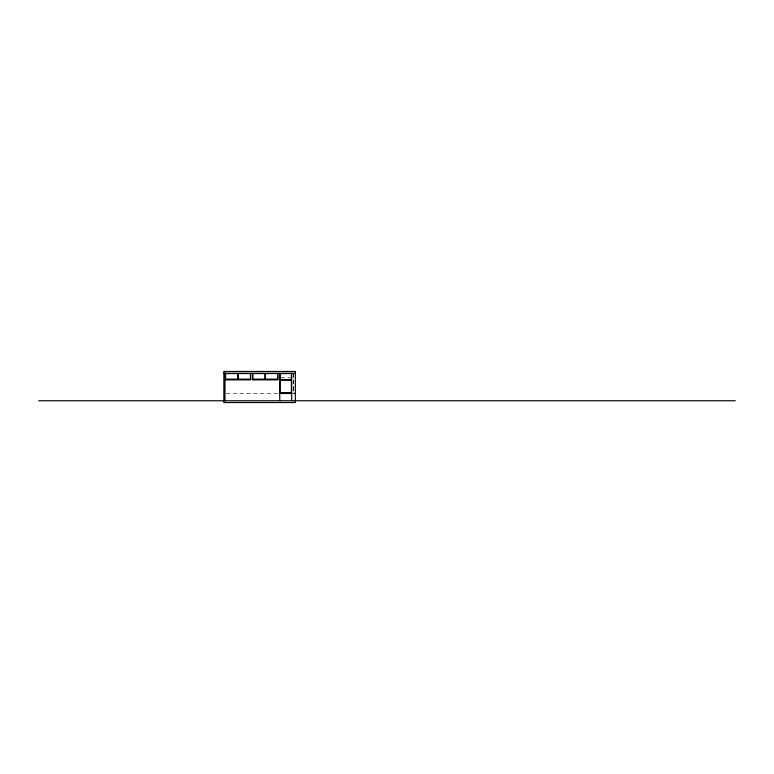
<?xml version="1.0" encoding="UTF-8"?>
<svg xmlns="http://www.w3.org/2000/svg" width="774" height="774" viewBox="0 0 774 774"><rect width="100%" height="100%" fill="white"/><g stroke="black" fill="none" stroke-linecap="round" stroke-linejoin="round"><path stroke-width="0.58" stroke-dasharray="3.87 2.9" d="M281.001 377.741L290.502 377.741M293.153 393.163L295.445 393.163M226.356 393.395L278.756 393.395M293.52 393.482L295.445 393.482M293.704 373.291L293.704 393.163M293.472 373.561L293.472 379.734M293.472 380.005L293.472 392.892M293.249 373.291L293.249 393.163"/><path stroke-width="1.16" d="M223.87 373.291L295.349 373.291M225.331 379.492L250.689 379.492M252.518 379.492L277.866 379.492M280.024 379.734L291.421 379.734M280.024 380.005L291.421 380.005M279.753 393.163L291.692 393.163M279.753 393.482L291.692 393.482M38.7 400.758L735.3 400.758M291.692 373.291L291.692 400.709M279.753 373.291L279.753 400.709M277.866 373.291L277.866 379.811L252.518 379.811L252.518 373.291M265.424 373.561L265.424 379.221M264.96 373.561L264.96 379.221M250.689 373.291L250.689 379.811L225.331 379.811L225.331 373.291M238.237 373.561L238.237 379.221M237.782 373.561L237.782 379.221M224.973 373.291L224.973 400.709M295.349 371.462L223.87 371.462L223.87 402.538L295.349 402.538L295.349 371.462M250.408 373.561L225.611 373.561L225.611 379.221L250.408 379.221L250.408 373.561M277.595 373.561L252.788 373.561L252.788 379.221L277.595 379.221L277.595 373.561M291.421 373.561L280.024 373.561L280.024 392.892L291.421 392.892L291.421 373.561"/></g></svg>
